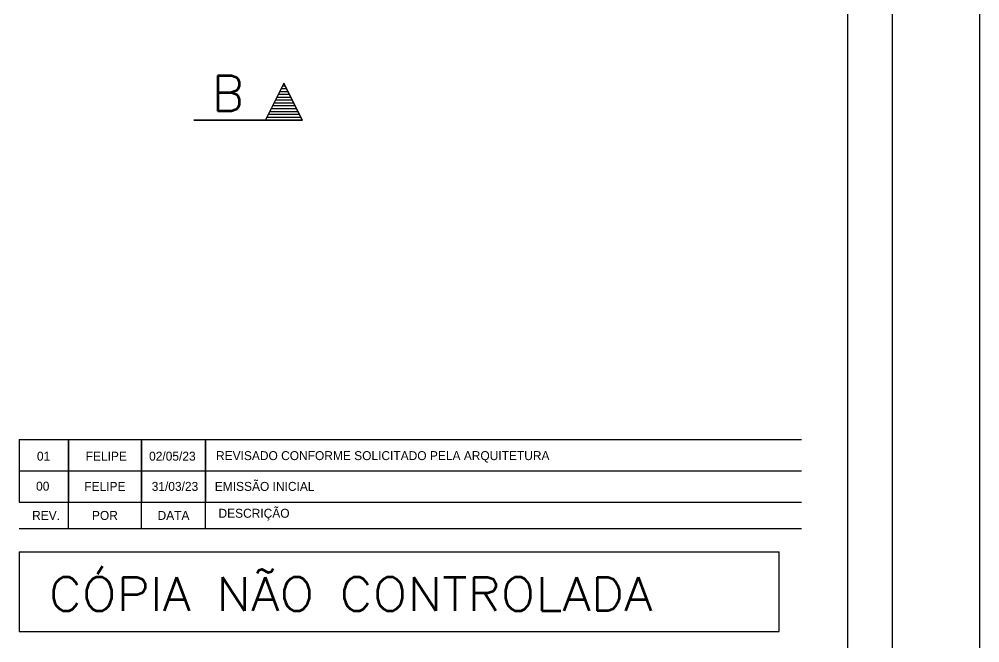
# Model space of a CAD drawing. Extents: x -1.9 to 86.1, y -1.6 to 61.
# Drawn here: x 64.56 to 86.05, y 14.29 to 28.23 of the extents above; entities that cross this region are included whole.
import ezdxf
from ezdxf.enums import TextEntityAlignment as Align

# ---------------------------------------------------------------- set-up
doc = ezdxf.new("R2010")
doc.units = 0
doc.header["$MEASUREMENT"] = 0
doc.linetypes.add('HIDDEN', pattern=[9.525, 6.35, -3.175])
doc.layers.get('0').update_dxf_attribs({"linetype": 'CONTINUOUS'})
doc.layers.get('Defpoints').update_dxf_attribs({"linetype": 'CONTINUOUS'})
for name, color, linetype in [('213', 252, 'CONTINUOUS'), ('ARQ_FOLHA', 7, 'CONTINUOUS'), ('ARQ_TXT-2', 2, 'CONTINUOUS'), ('PENA_02', 2, 'CONTINUOUS'), ('PENA_03', 3, 'CONTINUOUS'), ('PENA_04', 4, 'CONTINUOUS'), ('PSG-NV2-FLH-SELO', 1, 'CONTINUOUS')]:
    doc.layers.add(name, color=color, linetype=linetype)
doc.styles.add('01-MILLEU', font='GOTHIC.TTF')
doc.styles.add('R300', font='SIMPLEX.SHX', dxfattribs={"width": 1.1, "height": 5.5})
doc.styles.get("Standard").update_dxf_attribs({"font": 'ROMANS.SHX'})

msp = doc.modelspace()

# ---------------------------------------------------------------- linework, layer by layer
at = {"color": 5, "linetype": 'Continuous'}
for p, q in [((64.56, 16.324), (64.56, 14.545)), ((64.56, 16.324), (81.56, 16.324)), ((81.56, 14.545), (81.56, 16.324)), ((64.56, 14.545), (81.56, 14.545))]:
    msp.add_line(p, q, dxfattribs=at)
at = {"layer": '213'}
for p, q in [((64.56, 18.839), (82.06, 18.839)), ((64.56, 18.839), (64.56, 17.44)), ((65.659, 18.839), (65.659, 18.139)), ((67.294, 18.839), (67.294, 18.139)), ((68.728, 18.839), (68.728, 18.139))]:
    msp.add_line(p, q, dxfattribs=at)
at = {"layer": 'ARQ_FOLHA', "color": 1}
for points in [[(0, 0), (84.1, 0), (84.1, 59.4), (0, 59.4)], [(2.5, 1), (83.1, 1), (83.1, 58.4), (2.5, 58.4)]]:
    msp.add_lwpolyline(points, close=True, dxfattribs=at)
at = {"layer": 'Defpoints', "color": 8, "linetype": 'HIDDEN', "ltscale": 100}
msp.add_lwpolyline([(-1.95, 60.95), (-1.95, -1.55), (86.05, -1.55), (86.05, 60.95)], close=True, dxfattribs=at)
at = {"layer": 'PENA_02', "linetype": 'Continuous'}
msp.add_lwpolyline([(0, 0), (84.1, 0), (84.1, 59.4), (0, 59.4), (0, 0)], dxfattribs=at)
at = {"layer": 'PENA_03', "linetype": 'Continuous'}
msp.add_lwpolyline([(70.891, 25.979), (70.482, 26.797), (70.073, 25.979), (70.891, 25.979)], dxfattribs=at)
at = {"layer": 'PENA_04', "linetype": 'Continuous'}
for p, q in [((70.482, 26.805), (70.069, 25.979)), ((70.482, 26.797), (70.073, 25.979)), ((70.542, 26.678), (70.422, 26.678)), ((70.51, 26.741), (70.454, 26.741)), ((70.897, 25.976), (70.482, 26.805)), ((70.891, 25.979), (70.482, 26.797)), ((70.638, 26.486), (70.326, 26.486)), ((70.606, 26.55), (70.358, 26.55)), ((70.574, 26.614), (70.39, 26.614)), ((70.765, 26.231), (70.199, 26.231)), ((70.733, 26.295), (70.231, 26.295)), ((70.701, 26.359), (70.262, 26.359)), ((70.67, 26.422), (70.294, 26.422)), ((70.861, 26.039), (70.103, 26.039)), ((70.829, 26.103), (70.135, 26.103)), ((70.797, 26.167), (70.167, 26.167)), ((70.891, 25.979), (68.465, 25.979)), ((68.465, 25.976), (70.897, 25.976))]:
    msp.add_line(p, q, dxfattribs=at)
at = {"layer": 'PSG-NV2-FLH-SELO'}
for p, q in [((65.659, 16.84), (65.659, 17.44)), ((67.294, 16.84), (67.294, 17.44)), ((68.728, 16.84), (68.728, 17.44)), ((82.06, 16.84), (64.56, 16.84))]:
    msp.add_line(p, q, dxfattribs=at)
at = {"layer": 'PSG-NV2-FLH-SELO', "color": 251}
for points in [[(64.56, 18.839), (65.659, 18.839), (65.659, 18.139), (65.659, 18.839), (67.294, 18.839), (67.294, 18.139), (67.294, 18.839), (68.728, 18.839), (68.728, 18.139), (68.728, 18.839), (80.76, 18.839), (80.76, 18.839), (82.06, 18.839)], [(64.56, 18.139), (65.659, 18.139), (65.659, 17.44), (65.659, 18.139), (67.294, 18.139), (67.294, 17.44), (67.294, 18.139), (68.728, 18.139), (68.728, 17.44), (68.728, 18.139), (80.76, 18.139), (80.76, 18.139), (82.06, 18.139)]]:
    msp.add_lwpolyline(points, dxfattribs=at)
at = {"layer": 'PSG-NV2-FLH-SELO'}
msp.add_lwpolyline([(64.56, 17.44), (82.06, 17.44)], dxfattribs=at)

# ---------------------------------------------------------------- texts
at = {"color": 5, "linetype": 'Continuous', "style": 'R300', "width": 1.1}
msp.add_text('CÓPIA NÃO CONTROLADA', height=0.75, dxfattribs=at).set_placement((65.218, 15.008))
at = {"layer": 'ARQ_TXT-2', "style": '01-MILLEU'}
for s, p in [('REVISADO CONFORME SOLICITADO PELA ARQUITETURA ', (68.963, 18.377)), ('EMISSÃO INICIAL', (68.936, 17.689))]:
    msp.add_text(s, height=0.2, dxfattribs=at).set_placement(p)
at = {"layer": 'ARQ_TXT-2', "char_height": 0.2, "style": '01-MILLEU'}
for s, insert, width, attachment_point in [('REV.', (65.16, 17.24), 0.99956, 2), ('POR', (66.477, 17.24), 1.63449, 2), ('DATA', (67.655, 17.24), 3.93571, 1), ('DESCRIÇÃO', (69.018, 17.288), 3.93571, 1)]:
    msp.add_mtext(s, dxfattribs=dict(at, insert=insert, width=width, attachment_point=attachment_point))
at = {"layer": 'ARQ_TXT-2', "style": '01-MILLEU'}
for tag, text, p in [('01', '000', (65.105, 18.465)), ('FELIPE', '000', (66.508, 18.465)), ('02/05/23', '000', (67.986, 18.465)), ('00', '000', (65.086, 17.794)), ('FELIPE', 'RESP.DESEN', (66.477, 17.789)), ('31/03/23', '01/01/17', (68.044, 17.789))]:
    msp.add_attdef(tag, text=text, height=0.2, dxfattribs=at).set_placement(p, align=Align.MIDDLE_CENTER)
at = {"layer": 'PENA_04', "linetype": 'Continuous'}
msp.add_text('B', height=0.8, dxfattribs=at).set_placement((68.865, 26.176))

doc.saveas('drawing.dxf')
